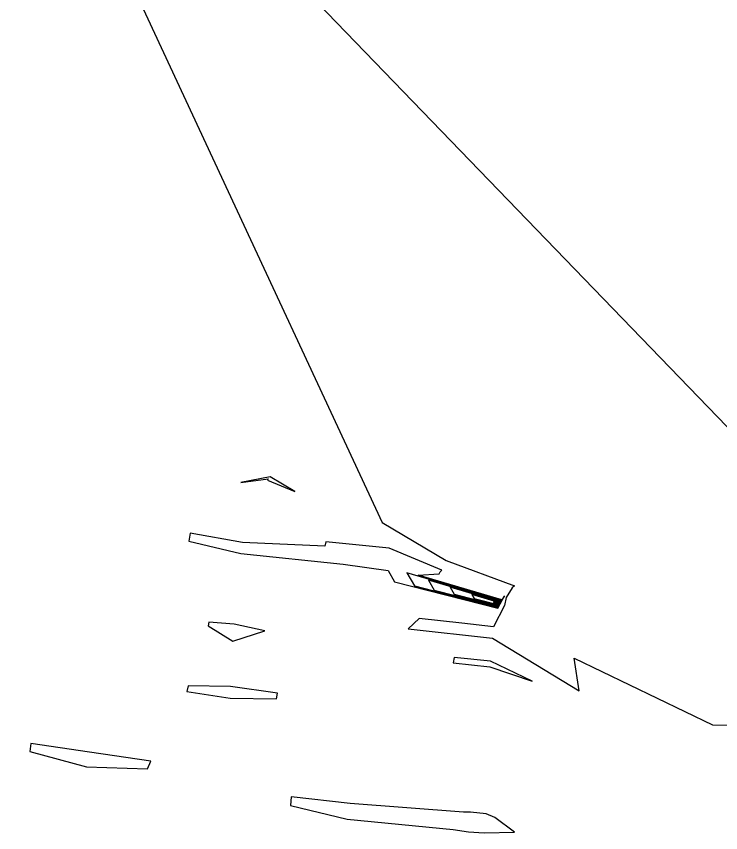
# Model space of a CAD drawing. Header units: metres. Extents: x 706349 to 713144, y 2649082 to 2655455.
# Drawn here: x 712523.2 to 712631.2, y 2651975.3 to 2652100.4 of the extents above; entities that cross this region are included whole.
import ezdxf

# ---------------------------------------------------------------- set-up
doc = ezdxf.new("R2010")
doc.units = ezdxf.units.M
doc.layers.add('C-TOPO-MAJR', color=9, linetype='Continuous')
doc.layers.add('C-TOPO-MINR', color=8, linetype='Continuous')

msp = doc.modelspace()

# ---------------------------------------------------------------- linework, layer by layer
at = {"layer": 'C-TOPO-MAJR', "color": 9, "linetype": 'Continuous', "lineweight": -3, "flags": 128}
msp.add_lwpolyline([(712590.3, 2652011.8), (712597.13, 2652010.04), (712597.58, 2652010.86), (712597.4, 2652010.6), (712589.69, 2652012.87), (712590.3, 2652011.8)], close=True, dxfattribs=at)
at = {"layer": 'C-TOPO-MINR', "color": 8, "linetype": 'Continuous', "lineweight": -3, "flags": 128}
for points, elevation in [([(712665.74, 2652002.75), (712524.04, 2652149.34), (712523.85, 2652147.85), (712523.64, 2652146.37), (712523.41, 2652144.89), (712523.17, 2652143.4), (712579.28, 2652022.81), (712589.1, 2652016.98), (712599.55, 2652013.11), (712599.21, 2652012.77), (712598.29, 2652011.3), (712598.01, 2652010.08), (712596.36, 2652006.83), (712591.48, 2652007.36), (712584.92, 2652008.11), (712583.26, 2652006.51), (712596.2, 2652005.08), (712609.45, 2651997.03), (712608.72, 2652002.02), (712629.89, 2651991.8), (712641.85, 2651991.57), (712665.5, 2652002.56), (712665.74, 2652002.75)], 6), ([(712561.8, 2652029.48), (712561.67, 2652029.29), (712565.89, 2652027.55), (712562.08, 2652029.82), (712557.58, 2652028.91), (712561.8, 2652029.48)], 6), ([(712581.17, 2652013.73), (712596.98, 2652009.66), (712598.02, 2652011.55), (712597.59, 2652010.96), (712584.8, 2652014.73), (712587.98, 2652014.94), (712588.18, 2652015.23), (712588.42, 2652015.5), (712580.34, 2652018.86), (712570.61, 2652019.85), (712570.46, 2652019.17), (712557.83, 2652019.73), (712549.83, 2652021.18), (712549.61, 2652019.94), (712557.57, 2652018.03), (712573.29, 2652016.4), (712580.2, 2652015.43), (712581.17, 2652013.73)], 6), ([(712584.21, 2652013.09), (712597.03, 2652009.79), (712597.87, 2652011.32), (712597.53, 2652010.84), (712583.06, 2652015.1), (712584.21, 2652013.09)], 4), ([(712587.26, 2652012.44), (712597.08, 2652009.92), (712597.73, 2652011.09), (712597.46, 2652010.72), (712586.37, 2652013.99), (712587.26, 2652012.44)], 2), ([(712593.35, 2652011.16), (712597.18, 2652010.17), (712597.44, 2652010.63), (712597.33, 2652010.48), (712593, 2652011.76), (712593.35, 2652011.16)], -2), ([(712596.39, 2652010.51), (712597.24, 2652010.29), (712597.29, 2652010.4), (712597.27, 2652010.36), (712596.32, 2652010.64), (712596.39, 2652010.51)], -4), ([(712552.6, 2652006.96), (712556.39, 2652004.62), (712561.26, 2652006.2), (712556.55, 2652007.24), (712552.71, 2652007.54), (712552.6, 2652006.96)], 6), ([(712590.17, 2652001.31), (712595.79, 2652000.68), (712602.26, 2651998.48), (712595.88, 2652001.58), (712590.31, 2652002.13), (712590.17, 2652001.31)], 6), ([(712549.33, 2651996.89), (712555.95, 2651995.87), (712563.04, 2651995.8), (712563.2, 2651996.67), (712556.03, 2651997.65), (712549.51, 2651997.78), (712549.33, 2651996.89)], 6), ([(712525.41, 2651988.96), (712525.24, 2651987.7), (712533.94, 2651985.37), (712543.29, 2651985.08), (712543.79, 2651986.24), (712534.37, 2651987.63), (712525.41, 2651988.96)], 6), ([(712573.89, 2651977.33), (712590.17, 2651975.76), (712592.52, 2651975.4), (712594.93, 2651975.27), (712599.55, 2651975.37), (712596.52, 2651977.59), (712595.2, 2651978.17), (712592.83, 2651978.43), (712591.76, 2651978.44), (712574.35, 2651979.76), (712565.29, 2651980.77), (712565.23, 2651979.45), (712573.89, 2651977.33)], 6)]:
    msp.add_lwpolyline(points, close=True, dxfattribs=dict(at, elevation=elevation))

doc.saveas('drawing.dxf')
